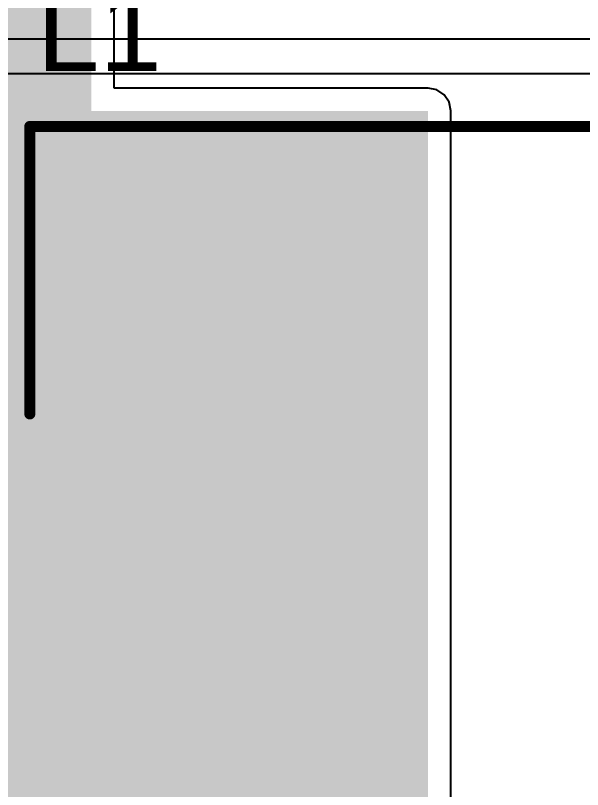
# Model space of a CAD drawing. Header units: inches. Extents: x 0 to 5379, y 0 to 5429.
# Drawn here: x 274.99 to 281.43, y 54.6 to 63.4 of the extents above; entities that cross this region are included whole.
import ezdxf

# ---------------------------------------------------------------- set-up
doc = ezdxf.new("R2010")
doc.units = ezdxf.units.IN
for name, color, linetype in [('PWR', 156, 'Continuous'), ('Top Layer', 1, 'Continuous'), ('Top Overlay', 2, 'Continuous'), ('Top Paste', 8, 'Continuous'), ('Top Solder', 216, 'Continuous')]:
    doc.layers.add(name, color=color, linetype=linetype)
doc.styles.add('Arial', font='', dxfattribs={"height": 0.2})
doc.styles.get('Arial').set_extended_font_data('Arial')

# ---------------------------------------------------------------- blocks, each defined once
blk = doc.blocks.new('SRP1265A_150M_791')
at = {"layer": 'Top Layer'}
blk.add_hatch(color=1, dxfattribs=at).paths.add_polyline_path([(-7.09, 2.91), (-4.166, 2.91), (-4.166, -2.91), (-7.09, -2.91)])
at = {"layer": 'Top Paste'}
blk.add_hatch(color=8, dxfattribs=at).paths.add_polyline_path([(-7.09, 2.91), (-4.166, 2.91), (-4.166, -2.91), (-7.09, -2.91)])
at = {"layer": 'Top Solder'}
blk.add_hatch(color=216, dxfattribs=at).paths.add_polyline_path([(-7.1408, 2.9608), (-4.1152, 2.9608), (-4.1152, -2.9608), (-7.1408, -2.9608)])
at = {"layer": 'Top Overlay'}
for points in [[(-6.3262, 6.3262, 0.127, 0.127, 0), (6.3262, 6.3262, 0.127, 0.127, 0)], [(-6.3262, 3.0624, 0.127, 0.127, 0), (-6.3262, 6.3262, 0.127, 0.127, 0)]]:
    blk.add_lwpolyline(points, format="xyseb", dxfattribs=at)
for points in [[(-6.358, 6.3262, 0.0635, 0.0635, 1), (-6.2945, 6.3262, 0.0635, 0.0635, 1)], [(-6.358, 6.3262, 0.0635, 0.0635, 1), (-6.2945, 6.3262, 0.0635, 0.0635, 1)], [(-6.358, 3.0624, 0.0635, 0.0635, 1), (-6.2945, 3.0624, 0.0635, 0.0635, 1)]]:
    blk.add_lwpolyline(points, format="xyseb", close=True, dxfattribs=at)

msp = doc.modelspace()

# ---------------------------------------------------------------- hatches: boundary and pattern name
at = {"layer": 'Top Layer'}
for points in [[(270.0247, 49.2826), (275.852, 49.2826), (275.852, 66.0146), (270.0247, 66.0146)], [(270.0247, 49.2826), (279.6794, 49.2826), (279.6794, 62.3128), (270.0247, 62.3128)]]:
    msp.add_hatch(color=1, dxfattribs=at).paths.add_polyline_path(points)

# ---------------------------------------------------------------- linework, layer by layer
at = {"layer": 'PWR'}
for p, q in [((285.369, 63.1265), (271.8308, 63.1265)), ((271.8308, 62.738), (285.369, 62.738))]:
    msp.add_line(p, q, dxfattribs=at)
at = {"layer": 'Top Layer'}
for p, q in [((276.111, 62.5718), (276.111, 66.0146)), ((279.6794, 62.5718), (276.111, 62.5718)), ((279.7785, 62.552), (279.6794, 62.5718)), ((279.8625, 62.4959), (279.7785, 62.552)), ((279.9187, 62.4119), (279.8625, 62.4959)), ((279.9384, 62.3128), (279.9187, 62.4119)), ((279.9384, 49.2826), (279.9384, 62.3128))]:
    msp.add_line(p, q, dxfattribs=at)

# ---------------------------------------------------------------- block references
msp.add_blockref('SRP1265A_150M_791', (281.48, 55.8086))

# ---------------------------------------------------------------- texts
at = {"layer": 'Top Overlay', "style": 'Arial'}
msp.add_text('L1', height=0.9144, dxfattribs=at).set_placement((275.2346, 62.7635))

doc.saveas('drawing.dxf')
